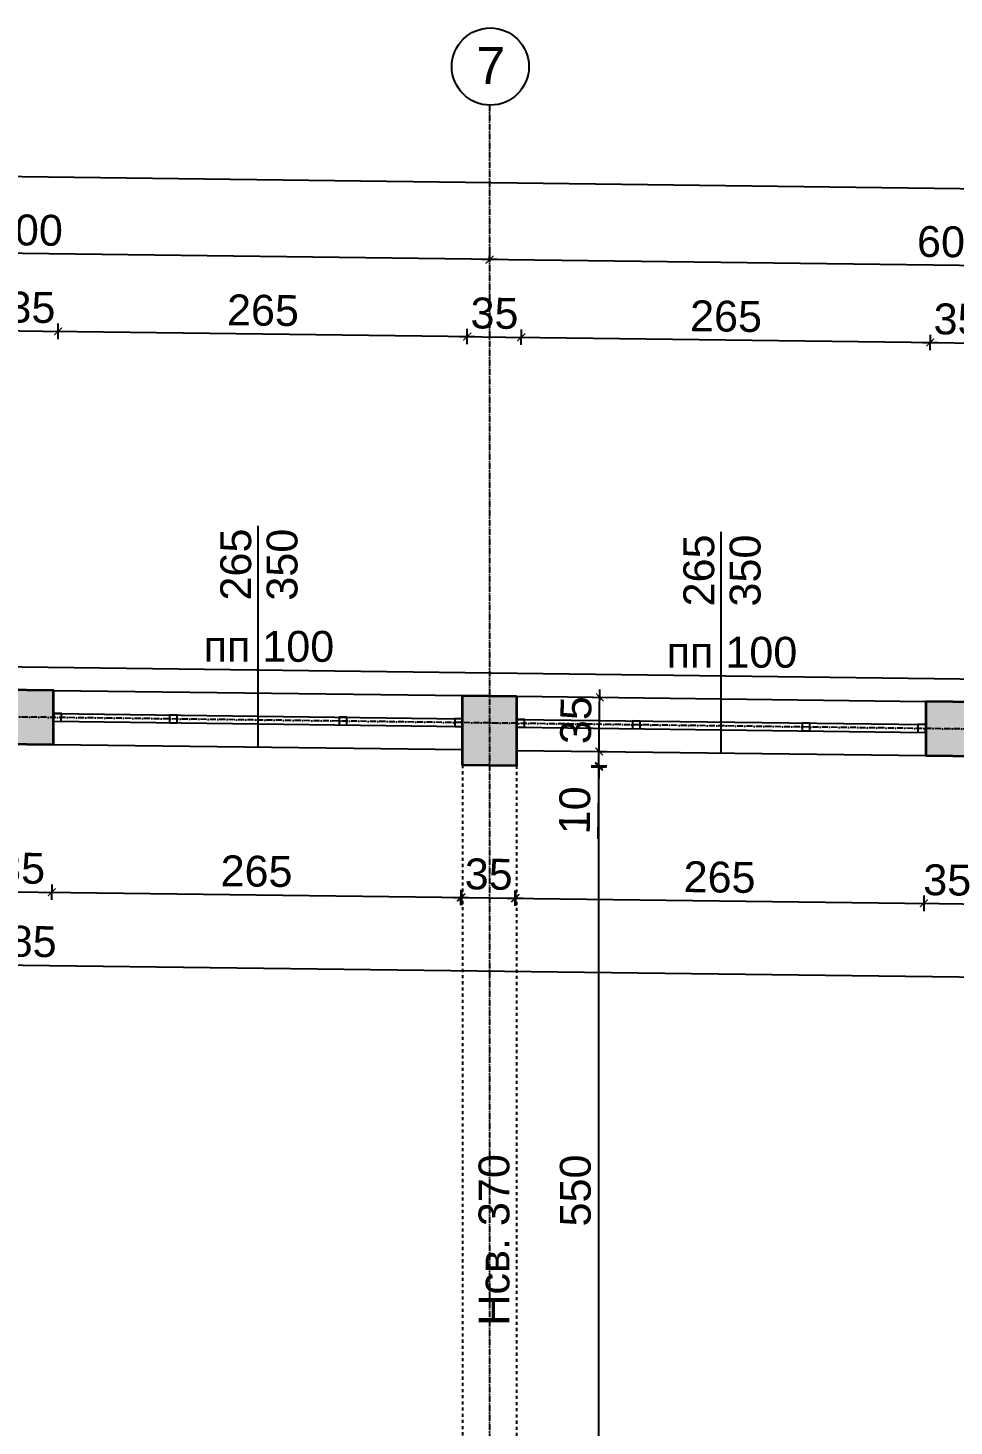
# Model space of a CAD drawing. Header units: inches. Extents: x -72385 to 39588, y -6525 to 66685.
# Drawn here: x -48684 to -48084, y 2605 to 3510 of the extents above; entities that cross this region are included whole.
import ezdxf

# ---------------------------------------------------------------- set-up
doc = ezdxf.new("R2010")
doc.units = ezdxf.units.IN
doc.header["$MEASUREMENT"] = 0
doc.linetypes.add('DashDot', pattern=[0.6, 0.4, -0.1, 0, -0.1])
doc.linetypes.add('Hidden', pattern=[0.4, 0.2, -0.2])
for name, color, linetype, lineweight in [('Изгледни линии', 253, 'Continuous', 25), ('Надписи Hсв', 252, 'Continuous', 25), ('Надписи коти външни', 252, 'Continuous', 25), ('Надписи коти вътрешни', 252, 'Continuous', 25), ('Надписи Оси', 252, 'Continuous', 25), ('Надписи прозорци', 252, 'Continuous', 25), ('Оси', 252, 'DashDot', 25), ('Прозорци', 251, 'Continuous', 25), ('Пунктир', 253, 'Hidden', 25), ('Разрезни линии', 7, 'Continuous', 35), ('Щрих стени', 254, 'Continuous', 25)]:
    doc.layers.add(name, color=color, linetype=linetype, lineweight=lineweight)
doc.styles.add('Arial Regular', font='arial.ttf')
doc.styles.get("Standard").update_dxf_attribs({"font": 'arial.ttf'})
doc.dimstyles.new('Annotative', dxfattribs={"dimscale": 0, "dimtxt": 20, "dimasz": 5, "dimexe": 5, "dimexo": 5, "dimgap": 5, "dimtad": 1, "dimdec": 0, "dimzin": 0, "dimdsep": 46, "dimtxsty": 'Standard', "dimblk": 'ARCHTICK', "dimcen": 5, "dimdle": 5, "dimadec": 0, "dimazin": 0, "dimtfac": 1, "dimtdec": 0, "dimtofl": 0, "dimtmove": 0, "dimatfit": 3, "dimldrblk": 'ARCHTICK', "dimfxl": 5, "dimfxlon": 1, "dimtolj": 1, "dimtzin": 0, "dimarcsym": 1})

# ---------------------------------------------------------------- blocks, each defined once
blk = doc.blocks.new('_ArchTick')
at = {"color": 0, "linetype": 'ByBlock', "const_width": 0.15}
blk.add_lwpolyline([(-0.5, -0.5), (0.5, 0.5)], dxfattribs=at)
blk = doc.blocks.new('*D1964')
at = {"layer": 'Defpoints', "color": 0, "ltscale": 50, "transparency": 16777216}
for p in [(-50187.21, 3065.37), (-47202.34, 3027.37), (-47204.16, 2884.3)]:
    blk.add_point(p, dxfattribs=at)
at = {"layer": 'Надписи коти вътрешни', "color": 0, "lineweight": -2, "ltscale": 50, "transparency": 16777216}
for p, q in [((-50188.97, 2927.3), (-50189.1, 2917.3)), ((-50194.03, 2922.36), (-47199.16, 2884.24)), ((-47204.1, 2889.3), (-47204.22, 2879.3))]:
    blk.add_line(p, q, dxfattribs=at)
at = {"layer": 'Надписи коти вътрешни', "color": 0, "lineweight": -2, "ltscale": 50, "transparency": 16777216, "xscale": 5, "yscale": 5, "zscale": 5}
for p, rotation in [((-50189.03, 2922.3), 179.2706286525472), ((-47204.16, 2884.3), 359.2706286525473)]:
    blk.add_blockref('_ArchTick', p, dxfattribs=dict(at, rotation=rotation))
at = {"layer": 'Надписи коти вътрешни', "color": 0, "ltscale": 50, "transparency": 16777216, "insert": (-48696.4, 2918.51), "char_height": 20, "attachment_point": 5, "rotation": 359.27063}
blk.add_mtext('\\A1;2985', dxfattribs=at)
blk = doc.blocks.new('*D2008')
at = {"layer": 'Defpoints', "color": 0, "ltscale": 50, "transparency": 16777216}
for p in [(-48702.34, 3046.47), (-48667.34, 3046.02), (-48668.56, 2950.31)]:
    blk.add_point(p, dxfattribs=at)
at = {"layer": 'Надписи коти вътрешни', "color": 0, "lineweight": -2, "ltscale": 50, "transparency": 16777216}
for p, q in [((-48703.49, 2955.75), (-48703.62, 2945.76)), ((-48668.49, 2955.31), (-48668.62, 2945.31)), ((-48708.56, 2950.82), (-48663.56, 2950.25))]:
    blk.add_line(p, q, dxfattribs=at)
at = {"layer": 'Надписи коти вътрешни', "color": 0, "lineweight": -2, "ltscale": 50, "transparency": 16777216, "xscale": 5, "yscale": 5, "zscale": 5}
for p, rotation in [((-48703.56, 2950.75), 179.2706286525581), ((-48668.56, 2950.31), 359.2706286525582)]:
    blk.add_blockref('_ArchTick', p, dxfattribs=dict(at, rotation=rotation))
at = {"layer": 'Надписи коти вътрешни', "color": 0, "ltscale": 50, "transparency": 16777216, "insert": (-48688.36, 2965.78), "char_height": 20, "attachment_point": 5, "rotation": 359.27063}
blk.add_mtext('\\A1;35', dxfattribs=at)
blk = doc.blocks.new('*D2009')
at = {"layer": 'Defpoints', "color": 0, "ltscale": 50, "transparency": 16777216}
for p in [(-48667.34, 3046.02), (-48402.34, 3042.65), (-48403.56, 2946.94)]:
    blk.add_point(p, dxfattribs=at)
at = {"layer": 'Надписи коти вътрешни', "color": 0, "lineweight": -2, "ltscale": 50, "transparency": 16777216}
for p, q in [((-48668.49, 2955.31), (-48668.62, 2945.31)), ((-48403.49, 2951.94), (-48403.62, 2941.94)), ((-48673.56, 2950.37), (-48398.56, 2946.87))]:
    blk.add_line(p, q, dxfattribs=at)
at = {"layer": 'Надписи коти вътрешни', "color": 0, "lineweight": -2, "ltscale": 50, "transparency": 16777216, "xscale": 5, "yscale": 5, "zscale": 5}
for p, rotation in [((-48668.56, 2950.31), 179.270628652547), ((-48403.56, 2946.94), 359.270628652547)]:
    blk.add_blockref('_ArchTick', p, dxfattribs=dict(at, rotation=rotation))
at = {"layer": 'Надписи коти вътрешни', "color": 0, "ltscale": 50, "transparency": 16777216, "insert": (-48535.86, 2963.83), "char_height": 20, "attachment_point": 5, "rotation": 359.27063}
blk.add_mtext('\\A1;265', dxfattribs=at)
blk = doc.blocks.new('*D2010')
at = {"layer": 'Defpoints', "color": 0, "ltscale": 50, "transparency": 16777216}
for p in [(-48402.34, 3007.64), (-48367.34, 3007.2), (-48368.11, 2946.48)]:
    blk.add_point(p, dxfattribs=at)
at = {"layer": 'Надписи коти вътрешни', "color": 0, "lineweight": -2, "ltscale": 50, "transparency": 16777216}
for p, q in [((-48403.05, 2951.93), (-48403.17, 2941.93)), ((-48368.05, 2951.48), (-48368.17, 2941.48)), ((-48408.11, 2946.99), (-48363.11, 2946.42))]:
    blk.add_line(p, q, dxfattribs=at)
at = {"layer": 'Надписи коти вътрешни', "color": 0, "lineweight": -2, "ltscale": 50, "transparency": 16777216, "xscale": 5, "yscale": 5, "zscale": 5}
for p, rotation in [((-48403.11, 2946.93), 179.2706286525403), ((-48368.11, 2946.48), 359.2706286525403)]:
    blk.add_blockref('_ArchTick', p, dxfattribs=dict(at, rotation=rotation))
at = {"layer": 'Надписи коти вътрешни', "color": 0, "ltscale": 50, "transparency": 16777216, "insert": (-48385.42, 2961.92), "char_height": 20, "attachment_point": 5, "rotation": 359.27063}
blk.add_mtext('\\A1;35', dxfattribs=at)
blk = doc.blocks.new('*D2011')
at = {"layer": 'Defpoints', "color": 0, "ltscale": 50, "transparency": 16777216}
for p in [(-48367.34, 3042.2), (-48102.34, 3038.83), (-48103.56, 2943.12)]:
    blk.add_point(p, dxfattribs=at)
at = {"layer": 'Надписи коти вътрешни', "color": 0, "lineweight": -2, "ltscale": 50, "transparency": 16777216}
for p, q in [((-48368.49, 2951.49), (-48368.62, 2941.49)), ((-48373.56, 2946.55), (-48098.56, 2943.05)), ((-48103.49, 2948.12), (-48103.62, 2938.12))]:
    blk.add_line(p, q, dxfattribs=at)
at = {"layer": 'Надписи коти вътрешни', "color": 0, "lineweight": -2, "ltscale": 50, "transparency": 16777216, "xscale": 5, "yscale": 5, "zscale": 5}
for p, rotation in [((-48368.56, 2946.49), 179.270628652547), ((-48103.56, 2943.12), 359.270628652547)]:
    blk.add_blockref('_ArchTick', p, dxfattribs=dict(at, rotation=rotation))
at = {"layer": 'Надписи коти вътрешни', "color": 0, "ltscale": 50, "transparency": 16777216, "insert": (-48235.86, 2960.01), "char_height": 20, "attachment_point": 5, "rotation": 359.27063}
blk.add_mtext('\\A1;265', dxfattribs=at)
blk = doc.blocks.new('*D2012')
at = {"layer": 'Defpoints', "color": 0, "ltscale": 50, "transparency": 16777216}
for p in [(-48102.34, 3038.83), (-48067.34, 3038.38), (-48068.56, 2942.67)]:
    blk.add_point(p, dxfattribs=at)
at = {"layer": 'Надписи коти вътрешни', "color": 0, "lineweight": -2, "ltscale": 50, "transparency": 16777216}
for p, q in [((-48108.56, 2943.18), (-48063.56, 2942.61)), ((-48103.49, 2948.12), (-48103.62, 2938.12)), ((-48068.49, 2947.67), (-48068.62, 2937.67))]:
    blk.add_line(p, q, dxfattribs=at)
at = {"layer": 'Надписи коти вътрешни', "color": 0, "lineweight": -2, "ltscale": 50, "transparency": 16777216, "xscale": 5, "yscale": 5, "zscale": 5}
for p, rotation in [((-48103.56, 2943.12), 179.2706286525581), ((-48068.56, 2942.67), 359.2706286525582)]:
    blk.add_blockref('_ArchTick', p, dxfattribs=dict(at, rotation=rotation))
at = {"layer": 'Надписи коти вътрешни', "color": 0, "ltscale": 50, "transparency": 16777216, "insert": (-48088.36, 2958.14), "char_height": 20, "attachment_point": 5, "rotation": 359.27063}
blk.add_mtext('\\A1;35', dxfattribs=at)
blk = doc.blocks.new('*D2115')
at = {"layer": 'Defpoints', "color": 0, "ltscale": 50, "transparency": 16777216}
for p in [(-48367.46, 3032.2), (-48314, 3032.2), (-48367.34, 2482.16)]:
    blk.add_point(p, dxfattribs=at)
at = {"layer": 'Надписи коти вътрешни', "color": 0, "lineweight": -2, "ltscale": 50, "transparency": 16777216}
for p, q in [((-48314, 2477.16), (-48314, 3037.2)), ((-48319, 3032.2), (-48309, 3032.2)), ((-48319, 2482.16), (-48309, 2482.16))]:
    blk.add_line(p, q, dxfattribs=at)
at = {"layer": 'Надписи коти вътрешни', "color": 0, "lineweight": -2, "ltscale": 50, "transparency": 16777216, "xscale": 5, "yscale": 5, "zscale": 5}
for p, rotation in [((-48314, 3032.2), 90), ((-48314, 2482.16), 270)]:
    blk.add_blockref('_ArchTick', p, dxfattribs=dict(at, rotation=rotation))
at = {"layer": 'Надписи коти вътрешни', "color": 0, "ltscale": 50, "transparency": 16777216, "insert": (-48329.21, 2757.18), "char_height": 20, "attachment_point": 5, "rotation": 90}
blk.add_mtext('\\A1;550', dxfattribs=at)
blk = doc.blocks.new('*D7951')
at = {"layer": 'Defpoints', "color": 0, "ltscale": 50, "transparency": 16777216}
for p in [(-48367.34, 3042.2), (-48313.94, 3041.52), (-48367.46, 3032.2)]:
    blk.add_point(p, dxfattribs=at)
at = {"layer": 'Надписи коти вътрешни', "color": 0, "lineweight": -2, "ltscale": 50, "transparency": 16777216}
for p, q in [((-48313.94, 3041.52), (-48313.88, 3046.52)), ((-48318.94, 3041.58), (-48308.94, 3041.46)), ((-48319.07, 3031.59), (-48309.07, 3031.46)), ((-48314.07, 3031.52), (-48314.66, 2984.83))]:
    blk.add_line(p, q, dxfattribs=at)
at = {"layer": 'Надписи коти вътрешни', "color": 0, "lineweight": -2, "ltscale": 50, "transparency": 16777216, "xscale": 5, "yscale": 5, "zscale": 5}
for p, rotation in [((-48313.94, 3041.52), 269.2706286526048), ((-48314.07, 3031.52), 89.27062865260478)]:
    blk.add_blockref('_ArchTick', p, dxfattribs=dict(at, rotation=rotation))
at = {"layer": 'Надписи коти вътрешни', "color": 0, "ltscale": 50, "transparency": 16777216, "insert": (-48329.64, 3003.37), "char_height": 20, "attachment_point": 5, "rotation": 89.27063}
blk.add_mtext('\\A1;10', dxfattribs=at)
blk = doc.blocks.new('*D6260')
at = {"layer": 'Defpoints', "color": 0, "ltscale": 50, "transparency": 16777216}
for p in [(-48664.38, 3313.5), (-48702.34, 3081.47), (-48667.34, 3081.02)]:
    blk.add_point(p, dxfattribs=at)
at = {"layer": 'Надписи коти външни', "color": 0, "lineweight": -2, "ltscale": 50, "transparency": 16777216}
for p, q in [((-48704.38, 3314.01), (-48659.38, 3313.44)), ((-48699.44, 3308.95), (-48699.31, 3318.95)), ((-48664.44, 3308.5), (-48664.31, 3318.5))]:
    blk.add_line(p, q, dxfattribs=at)
at = {"layer": 'Надписи коти външни', "color": 0, "lineweight": -2, "ltscale": 50, "transparency": 16777216, "xscale": 5, "yscale": 5, "zscale": 5}
for p, rotation in [((-48699.38, 3313.95), 179.2706286525463), ((-48664.38, 3313.5), 359.2706286525462)]:
    blk.add_blockref('_ArchTick', p, dxfattribs=dict(at, rotation=rotation))
at = {"layer": 'Надписи коти външни', "color": 0, "ltscale": 50, "transparency": 16777216, "insert": (-48681.68, 3328.94), "char_height": 20, "attachment_point": 5, "rotation": 359.27063}
blk.add_mtext('\\A1;35', dxfattribs=at)
blk = doc.blocks.new('*D6261')
at = {"layer": 'Defpoints', "color": 0, "ltscale": 50, "transparency": 16777216}
for p in [(-48399.38, 3310.13), (-48667.34, 3081.02), (-48402.34, 3077.65)]:
    blk.add_point(p, dxfattribs=at)
at = {"layer": 'Надписи коти външни', "color": 0, "lineweight": -2, "ltscale": 50, "transparency": 16777216}
for p, q in [((-48669.38, 3313.57), (-48394.38, 3310.07)), ((-48664.44, 3308.5), (-48664.31, 3318.5)), ((-48399.44, 3305.13), (-48399.31, 3315.13))]:
    blk.add_line(p, q, dxfattribs=at)
at = {"layer": 'Надписи коти външни', "color": 0, "lineweight": -2, "ltscale": 50, "transparency": 16777216, "xscale": 5, "yscale": 5, "zscale": 5}
for p, rotation in [((-48664.38, 3313.5), 179.2706286525454), ((-48399.38, 3310.13), 359.2706286525454)]:
    blk.add_blockref('_ArchTick', p, dxfattribs=dict(at, rotation=rotation))
at = {"layer": 'Надписи коти външни', "color": 0, "ltscale": 50, "transparency": 16777216, "insert": (-48531.68, 3327.03), "char_height": 20, "attachment_point": 5, "rotation": 359.27063}
blk.add_mtext('\\A1;265', dxfattribs=at)
blk = doc.blocks.new('*D6262')
at = {"layer": 'Defpoints', "color": 0, "ltscale": 50, "transparency": 16777216}
for p in [(-48364.38, 3309.68), (-48402.34, 3077.65), (-48367.34, 3077.2)]:
    blk.add_point(p, dxfattribs=at)
at = {"layer": 'Надписи коти външни', "color": 0, "lineweight": -2, "ltscale": 50, "transparency": 16777216}
for p, q in [((-48399.44, 3305.13), (-48399.31, 3315.13)), ((-48364.44, 3304.68), (-48364.31, 3314.68)), ((-48404.38, 3310.19), (-48359.38, 3309.62))]:
    blk.add_line(p, q, dxfattribs=at)
at = {"layer": 'Надписи коти външни', "color": 0, "lineweight": -2, "ltscale": 50, "transparency": 16777216, "xscale": 5, "yscale": 5, "zscale": 5}
for p, rotation in [((-48399.38, 3310.13), 179.2706286525463), ((-48364.38, 3309.68), 359.2706286525462)]:
    blk.add_blockref('_ArchTick', p, dxfattribs=dict(at, rotation=rotation))
at = {"layer": 'Надписи коти външни', "color": 0, "ltscale": 50, "transparency": 16777216, "insert": (-48381.68, 3325.12), "char_height": 20, "attachment_point": 5, "rotation": 359.27063}
blk.add_mtext('\\A1;35', dxfattribs=at)
blk = doc.blocks.new('*D6263')
at = {"layer": 'Defpoints', "color": 0, "ltscale": 50, "transparency": 16777216}
for p in [(-48099.38, 3306.31), (-48367.34, 3077.2), (-48102.34, 3073.83)]:
    blk.add_point(p, dxfattribs=at)
at = {"layer": 'Надписи коти външни', "color": 0, "lineweight": -2, "ltscale": 50, "transparency": 16777216}
for p, q in [((-48364.44, 3304.68), (-48364.31, 3314.68)), ((-48369.38, 3309.75), (-48094.38, 3306.25)), ((-48099.44, 3301.31), (-48099.31, 3311.31))]:
    blk.add_line(p, q, dxfattribs=at)
at = {"layer": 'Надписи коти външни', "color": 0, "lineweight": -2, "ltscale": 50, "transparency": 16777216, "xscale": 5, "yscale": 5, "zscale": 5}
for p, rotation in [((-48364.38, 3309.68), 179.270628652547), ((-48099.38, 3306.31), 359.270628652547)]:
    blk.add_blockref('_ArchTick', p, dxfattribs=dict(at, rotation=rotation))
at = {"layer": 'Надписи коти външни', "color": 0, "ltscale": 50, "transparency": 16777216, "insert": (-48231.68, 3323.21), "char_height": 20, "attachment_point": 5, "rotation": 359.27063}
blk.add_mtext('\\A1;265', dxfattribs=at)
blk = doc.blocks.new('*D6264')
at = {"layer": 'Defpoints', "color": 0, "ltscale": 50, "transparency": 16777216}
for p in [(-48064.38, 3305.87), (-48102.34, 3073.83), (-48067.34, 3073.38)]:
    blk.add_point(p, dxfattribs=at)
at = {"layer": 'Надписи коти външни', "color": 0, "lineweight": -2, "ltscale": 50, "transparency": 16777216}
for p, q in [((-48104.38, 3306.37), (-48059.38, 3305.8)), ((-48099.44, 3301.31), (-48099.31, 3311.31)), ((-48064.44, 3300.87), (-48064.31, 3310.87))]:
    blk.add_line(p, q, dxfattribs=at)
at = {"layer": 'Надписи коти външни', "color": 0, "lineweight": -2, "ltscale": 50, "transparency": 16777216, "xscale": 5, "yscale": 5, "zscale": 5}
for p, rotation in [((-48099.38, 3306.31), 179.2706286525463), ((-48064.38, 3305.87), 359.2706286525462)]:
    blk.add_blockref('_ArchTick', p, dxfattribs=dict(at, rotation=rotation))
at = {"layer": 'Надписи коти външни', "color": 0, "ltscale": 50, "transparency": 16777216, "insert": (-48081.68, 3321.31), "char_height": 20, "attachment_point": 5, "rotation": 359.27063}
blk.add_mtext('\\A1;35', dxfattribs=at)
blk = doc.blocks.new('*D6447')
at = {"layer": 'Defpoints', "color": 0, "ltscale": 50, "transparency": 16777216}
for p in [(-48384.84, 3359.95), (-48384.84, 3359.95), (-47784.84, 3352.31)]:
    blk.add_point(p, dxfattribs=at)
at = {"layer": 'Надписи коти външни', "color": 0, "lineweight": -2, "ltscale": 50, "transparency": 16777216}
for p, q in [((-47779.84, 3352.25), (-48389.84, 3360.01)), ((-48384.84, 3359.95), (-48384.77, 3364.95)), ((-47784.84, 3352.31), (-47784.77, 3357.31))]:
    blk.add_line(p, q, dxfattribs=at)
at = {"layer": 'Надписи коти външни', "color": 0, "lineweight": -2, "ltscale": 50, "transparency": 16777216, "xscale": 5, "yscale": 5, "zscale": 5}
for p, rotation in [((-48384.84, 3359.95), 179.2706286525473), ((-47784.84, 3352.31), 359.2706286525473)]:
    blk.add_blockref('_ArchTick', p, dxfattribs=dict(at, rotation=rotation))
at = {"layer": 'Надписи коти външни', "color": 0, "ltscale": 50, "transparency": 16777216, "insert": (-48084.64, 3371.34), "char_height": 20, "attachment_point": 5, "rotation": 359.27063}
blk.add_mtext('\\A1;600', dxfattribs=at)
blk = doc.blocks.new('*D6448')
at = {"layer": 'Defpoints', "color": 0, "ltscale": 50, "transparency": 16777216}
for p in [(-48984.84, 3367.59), (-48984.84, 3367.59), (-48384.84, 3359.99)]:
    blk.add_point(p, dxfattribs=at)
at = {"layer": 'Надписи коти външни', "color": 0, "lineweight": -2, "ltscale": 50, "transparency": 16777216}
for p, q in [((-48379.84, 3359.93), (-48989.84, 3367.65)), ((-48984.84, 3367.59), (-48984.77, 3372.59)), ((-48384.84, 3359.99), (-48384.77, 3364.99))]:
    blk.add_line(p, q, dxfattribs=at)
at = {"layer": 'Надписи коти външни', "color": 0, "lineweight": -2, "ltscale": 50, "transparency": 16777216, "xscale": 5, "yscale": 5, "zscale": 5}
for p, rotation in [((-48984.84, 3367.59), 179.2746527504725), ((-48384.84, 3359.99), 359.2746527504724)]:
    blk.add_blockref('_ArchTick', p, dxfattribs=dict(at, rotation=rotation))
at = {"layer": 'Надписи коти външни', "color": 0, "ltscale": 50, "transparency": 16777216, "insert": (-48684.64, 3379), "char_height": 20, "attachment_point": 5, "rotation": 359.27465}
blk.add_mtext('\\A1;600', dxfattribs=at)
blk = doc.blocks.new('*D6454')
at = {"layer": 'Defpoints', "color": 0, "ltscale": 50, "transparency": 16777216}
for p in [(-40218.1, 3305.99), (-52317.34, 3127.49), (-40222.34, 2973.51)]:
    blk.add_point(p, dxfattribs=at)
at = {"layer": 'Надписи коти външни', "color": 0, "lineweight": -2, "ltscale": 50, "transparency": 16777216}
for p, q in [((-52318.1, 3460.03), (-40213.11, 3305.92)), ((-52313.17, 3454.96), (-52313.04, 3464.96)), ((-40218.17, 3300.99), (-40218.04, 3310.99))]:
    blk.add_line(p, q, dxfattribs=at)
at = {"layer": 'Надписи коти външни', "color": 0, "lineweight": -2, "ltscale": 50, "transparency": 16777216, "xscale": 5, "yscale": 5, "zscale": 5}
for p, rotation in [((-52313.1, 3459.96), 179.2706286525472), ((-40218.1, 3305.99), 359.2706286525473)]:
    blk.add_blockref('_ArchTick', p, dxfattribs=dict(at, rotation=rotation))
at = {"layer": 'Надписи коти външни', "color": 0, "ltscale": 50, "transparency": 16777216, "insert": (-46265.41, 3398.18), "char_height": 20, "attachment_point": 5, "rotation": 359.27063}
blk.add_mtext('\\A1;12095', dxfattribs=at)
blk = doc.blocks.new('*D7932')
at = {"layer": 'Defpoints', "color": 0, "ltscale": 10, "transparency": 16777216}
for p in [(-48336.59, 3076.81), (-48313.5, 3076.52), (-48337.04, 3041.81)]:
    blk.add_point(p, dxfattribs=at)
at = {"layer": 'Надписи коти вътрешни', "color": 0, "lineweight": -2, "ltscale": 10, "transparency": 16777216}
for p, q in [((-48314, 3036.52), (-48313.43, 3081.52)), ((-48318.5, 3076.58), (-48308.5, 3076.45)), ((-48318.94, 3041.58), (-48308.94, 3041.46))]:
    blk.add_line(p, q, dxfattribs=at)
at = {"layer": 'Надписи коти вътрешни', "color": 0, "lineweight": -2, "ltscale": 10, "transparency": 16777216, "xscale": 5, "yscale": 5, "zscale": 5}
for p, rotation in [((-48313.5, 3076.52), 89.27062865254527), ((-48313.94, 3041.52), 269.2706286525453)]:
    blk.add_blockref('_ArchTick', p, dxfattribs=dict(at, rotation=rotation))
at = {"layer": 'Надписи коти вътрешни', "color": 0, "ltscale": 10, "transparency": 16777216, "insert": (-48328.9, 3061.76), "char_height": 20, "attachment_point": 5, "rotation": 89.27063}
blk.add_mtext('\\A1;35', dxfattribs=at)

msp = doc.modelspace()

# ---------------------------------------------------------------- hatches: boundary and pattern name
at = {"layer": 'Щрих стени', "ltscale": 10}
h = msp.add_hatch(color=256, dxfattribs=at)
h.dxf.hatch_style = 1
h.paths.add_polyline_path([(-49867.34, 3096.3), (-49902.34, 3096.74), (-49902.34, 3061.74), (-49867.34, 3061.3)])
h.paths.add_polyline_path([(-49567.34, 3092.48), (-49602.34, 3092.93), (-49602.34, 3047.92), (-49567.34, 3047.48)])
h.paths.add_polyline_path([(-49267.34, 3088.66), (-49302.34, 3089.11), (-49302.34, 3054.1), (-49267.34, 3053.66)])
h.paths.add_polyline_path([(-48967.34, 3084.84), (-49002.34, 3085.29), (-49002.34, 3040.28), (-48967.34, 3039.84)])
h.paths.add_polyline_path([(-48667.34, 3081.02), (-48702.34, 3081.47), (-48702.34, 3046.47), (-48667.34, 3046.02)])
h.paths.add_polyline_path([(-48367.34, 3077.2), (-48402.34, 3077.65), (-48402.34, 3032.65), (-48367.34, 3032.2)])
h.paths.add_polyline_path([(-48067.34, 3073.38), (-48102.34, 3073.83), (-48102.34, 3038.83), (-48067.34, 3038.38)])
h.paths.add_polyline_path([(-47767.34, 3069.57), (-47802.34, 3070.01), (-47802.34, 3025.01), (-47767.34, 3024.56)])
h.paths.add_polyline_path([(-47467.34, 3065.75), (-47502.34, 3066.19), (-47502.34, 3031.19), (-47467.34, 3030.74)])

# ---------------------------------------------------------------- linework, layer by layer
at = {"layer": 'Изгледни линии', "ltscale": 50}
for p, q in [((-51382.34, 3130.59), (-46572.34, 3069.35)), ((-48667.34, 3081.02), (-48402.34, 3077.65)), ((-48367.34, 3077.2), (-48102.34, 3073.83)), ((-48667.34, 3046.02), (-48402.34, 3042.65)), ((-48367.34, 3042.2), (-48102.34, 3038.83))]:
    msp.add_line(p, q, dxfattribs=at)
at = {"layer": 'Надписи Оси', "ltscale": 50}
msp.add_circle((-48384.4, 3484.95), 25, dxfattribs=at)
at = {"layer": 'Надписи прозорци', "ltscale": 50}
for p, q in [((-48534.84, 3044.33), (-48534.84, 3187.48)), ((-48234.84, 3040.52), (-48234.84, 3183.67))]:
    msp.add_line(p, q, dxfattribs=at)
at = {"layer": 'Оси', "ltscale": 10}
for p, q in [((-48384.84, 3459.96), (-48384.84, 859.75)), ((-39839.84, 2951.14), (-52699.84, 3114.86))]:
    msp.add_line(p, q, dxfattribs=at)
at = {"layer": 'Прозорци', "ltscale": 50}
for p, q in [((-48667.34, 3066.02), (-48402.34, 3062.65)), ((-48667.34, 3061.02), (-48402.34, 3057.65)), ((-48367.34, 3062.2), (-48102.34, 3058.83)), ((-48367.34, 3057.2), (-48102.34, 3053.83))]:
    msp.add_line(p, q, dxfattribs=at)
for points in [[(-48667.34, 3061.02), (-48662.34, 3060.96), (-48662.27, 3065.96), (-48667.27, 3066.02), (-48667.34, 3061.02)], [(-48592.35, 3060.07), (-48587.35, 3060), (-48587.29, 3065), (-48592.29, 3065.07), (-48592.35, 3060.07)], [(-48482.39, 3058.67), (-48477.39, 3058.6), (-48477.33, 3063.6), (-48482.32, 3063.67), (-48482.39, 3058.67)], [(-48407.4, 3057.72), (-48402.4, 3057.65), (-48402.34, 3062.65), (-48407.34, 3062.72), (-48407.4, 3057.72)], [(-48367.34, 3057.2), (-48362.34, 3057.14), (-48362.27, 3062.14), (-48367.27, 3062.2), (-48367.34, 3057.2)], [(-48292.35, 3056.25), (-48287.35, 3056.18), (-48287.29, 3061.18), (-48292.29, 3061.25), (-48292.35, 3056.25)], [(-48182.39, 3054.85), (-48177.39, 3054.78), (-48177.33, 3059.78), (-48182.32, 3059.85), (-48182.39, 3054.85)], [(-48107.4, 3053.9), (-48102.4, 3053.83), (-48102.34, 3058.83), (-48107.34, 3058.9), (-48107.4, 3053.9)]]:
    msp.add_lwpolyline(points, dxfattribs=at)
at = {"layer": 'Пунктир', "ltscale": 10}
for p, q in [((-48402.34, 3032.65), (-48402.34, 2482.6)), ((-48367.34, 3032.2), (-48367.34, 2482.16))]:
    msp.add_line(p, q, dxfattribs=at)
at = {"layer": 'Разрезни линии', "ltscale": 50}
for p, q in [((-48402.34, 3077.65), (-48367.34, 3077.2)), ((-48402.34, 3032.65), (-48402.34, 3077.65)), ((-48367.34, 3077.2), (-48367.34, 3032.2)), ((-48367.34, 3032.2), (-48402.34, 3032.65))]:
    msp.add_line(p, q, dxfattribs=at)
for points in [[(-48702.34, 3081.47), (-48702.34, 3046.47), (-48667.34, 3046.02), (-48667.34, 3081.02)], [(-48102.34, 3073.83), (-48102.34, 3038.83), (-48067.34, 3038.38), (-48067.34, 3073.38)]]:
    msp.add_lwpolyline(points, close=True, dxfattribs=at)

# ---------------------------------------------------------------- texts
at = {"layer": 'Надписи Hсв', "ltscale": 100, "insert": (-48392.04, 2669.63), "char_height": 20, "width": 180.4891, "attachment_point": 1, "rotation": 90, "style": 'Arial Regular'}
msp.add_mtext('\\pxt8;Hсв. 370', dxfattribs=at)
at = {"layer": 'Надписи Оси', "ltscale": 100, "insert": (-48397.72, 3497.67), "char_height": 24, "width": 27.2128, "attachment_point": 1, "style": 'Arial Regular'}
msp.add_mtext('\\pxqc;7', dxfattribs=at)
at = {"layer": 'Надписи прозорци', "ltscale": 100, "char_height": 20, "width": 180.4891, "attachment_point": 1, "rotation": 90, "style": 'Arial Regular'}
for s, insert in [('265', (-48559.35, 3139.19)), ('350', (-48529.35, 3139.11)), ('265', (-48259.35, 3135.37)), ('350', (-48229.35, 3135.29))]:
    msp.add_mtext(s, dxfattribs=dict(at, insert=insert))
at = {"layer": 'Надписи прозорци', "ltscale": 100, "char_height": 20, "width": 180.4891, "attachment_point": 1, "style": 'Arial Regular'}
for insert in [(-48570.15, 3119.53), (-48270.15, 3115.71)]:
    msp.add_mtext('пп 100', dxfattribs=dict(at, insert=insert))

# ---------------------------------------------------------------- dimensions: what is measured, and where the dimension line sits
at = {"layer": 'Надписи коти външни', "ltscale": 50}
dim = msp.add_aligned_dim(p1=(-52317.34, 3127.49), p2=(-40222.34, 2973.51), distance=332.5, text='12095', dimstyle='Annotative', override={"dimscale": 0, "dimtix": 0, "dimtofl": 0, "dimtmove": 0, "dimatfit": 3}, dxfattribs=at)
dim.commit()
dim.dimension.update_dxf_attribs({"geometry": '*D6454', "text_midpoint": (-46265.41, 3398.18)})
for p1, p2, distance, picture, middle in [((-48384.84, 3359.99), (-48984.84, 3367.59), 0, '*D6448', (-48684.64, 3379)), ((-47784.84, 3352.31), (-48384.84, 3359.95), 0, '*D6447', (-48084.64, 3371.34)), ((-48667.34, 3081.02), (-48402.34, 3077.65), 232.5, '*D6261', (-48531.68, 3327.03)), ((-48367.34, 3077.2), (-48102.34, 3073.83), 232.5, '*D6263', (-48231.68, 3323.21))]:
    dim = msp.add_aligned_dim(p1=p1, p2=p2, distance=distance, dimstyle='Annotative', override={"dimscale": 0, "dimtix": 0, "dimtofl": 0, "dimtmove": 0, "dimatfit": 3}, dxfattribs=at)
    dim.commit()
    dim.dimension.update_dxf_attribs({"geometry": picture, "text_midpoint": middle})
for base, p1, p2, picture, middle in [((-48664.38, 3313.5), (-48702.34, 3081.47), (-48667.34, 3081.02), '*D6260', (-48681.88, 3313.73)), ((-48364.38, 3309.68), (-48402.34, 3077.65), (-48367.34, 3077.2), '*D6262', (-48381.88, 3309.91)), ((-48064.38, 3305.87), (-48102.34, 3073.83), (-48067.34, 3073.38), '*D6264', (-48081.88, 3306.09))]:
    dim = msp.add_linear_dim(base=base, p1=p1, p2=p2, angle=359.27063, dimstyle='Annotative', override={"dimscale": 0, "dimtix": 0, "dimtofl": 0, "dimtmove": 0, "dimatfit": 3}, dxfattribs=at)
    dim.commit()
    dim.dimension.update_dxf_attribs({"geometry": picture, "text_midpoint": middle, "dimtype": 129})
at = {"layer": 'Надписи коти вътрешни', "ltscale": 10}
dim = msp.add_linear_dim(base=(-48313.5, 3076.52), p1=(-48337.04, 3041.81), p2=(-48336.59, 3076.81), angle=89.27063, dimstyle='Annotative', override={"dimscale": 0, "dimtix": 0, "dimtofl": 0, "dimtmove": 0, "dimatfit": 3}, dxfattribs=at)
dim.commit()
dim.dimension.update_dxf_attribs({"geometry": '*D7932', "text_midpoint": (-48313.69, 3061.56), "dimtype": 129})
at = {"layer": 'Надписи коти вътрешни', "ltscale": 50}
for p1, p2, distance, picture, middle in [((-50187.21, 3065.37), (-47202.34, 3027.37), -143.08, '*D1964', (-48696.4, 2918.51)), ((-48667.34, 3046.02), (-48402.34, 3042.65), -95.72, '*D2009', (-48535.86, 2963.83)), ((-48367.34, 3042.2), (-48102.34, 3038.83), -95.72, '*D2011', (-48235.86, 2960.01))]:
    dim = msp.add_aligned_dim(p1=p1, p2=p2, distance=distance, dimstyle='Annotative', override={"dimscale": 0, "dimtix": 0, "dimtofl": 0, "dimtmove": 0, "dimatfit": 3}, dxfattribs=at)
    dim.commit()
    dim.dimension.update_dxf_attribs({"geometry": picture, "text_midpoint": middle})
for base, p1, p2, angle, picture, middle in [((-48668.56, 2950.31), (-48702.34, 3046.47), (-48667.34, 3046.02), 359.27063, '*D2008', (-48688.56, 2950.56)), ((-48313.94, 3041.52), (-48367.46, 3032.2), (-48367.34, 3042.2), 89.27063, '*D7951', (-48314.43, 3003.17)), ((-48068.56, 2942.67), (-48102.34, 3038.83), (-48067.34, 3038.38), 359.27063, '*D2012', (-48088.56, 2942.93)), ((-48368.11, 2946.48), (-48402.34, 3007.64), (-48367.34, 3007.2), 359.27063, '*D2010', (-48385.61, 2946.71))]:
    dim = msp.add_linear_dim(base=base, p1=p1, p2=p2, angle=angle, dimstyle='Annotative', override={"dimscale": 0, "dimtix": 0, "dimtofl": 0, "dimtmove": 0, "dimatfit": 3}, dxfattribs=at)
    dim.commit()
    dim.dimension.update_dxf_attribs({"geometry": picture, "text_midpoint": middle, "dimtype": 129})
dim = msp.add_linear_dim(base=(-48314, 3032.2), p1=(-48367.34, 2482.16), p2=(-48367.46, 3032.2), angle=90, dimstyle='Annotative', override={"dimscale": 0, "dimtix": 0, "dimtofl": 0, "dimtmove": 0, "dimatfit": 3}, dxfattribs=at)
dim.commit()
dim.dimension.update_dxf_attribs({"geometry": '*D2115', "text_midpoint": (-48329.21, 2757.18)})

doc.saveas('drawing.dxf')
